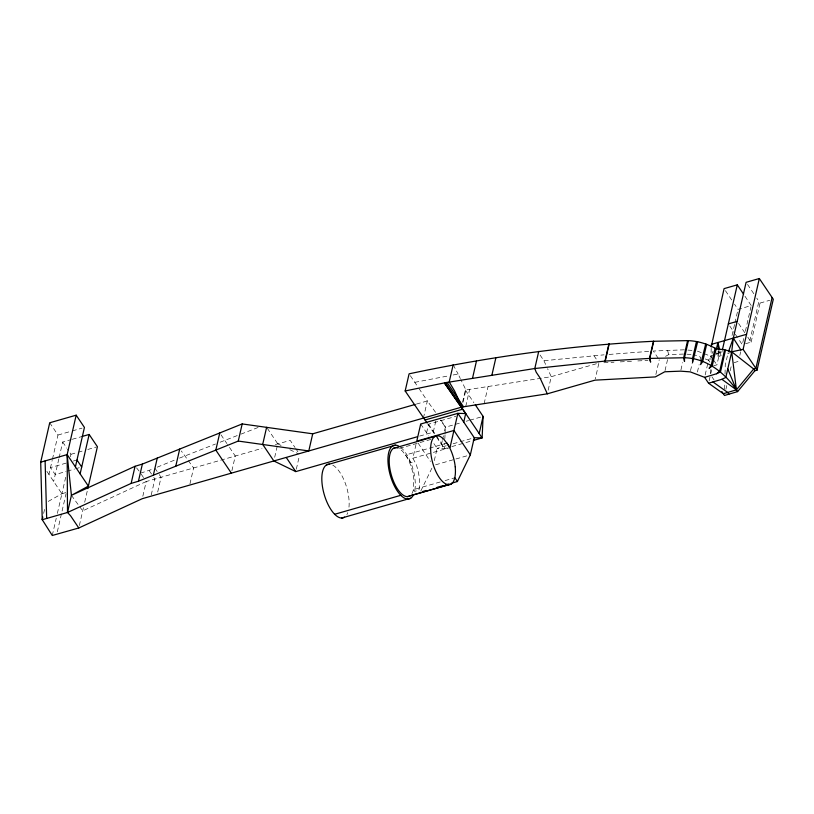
<?xml version="1.0" encoding="UTF-8"?>
<svg xmlns="http://www.w3.org/2000/svg" width="814" height="814" viewBox="0 0 814 814"><rect width="100%" height="100%" fill="white"/><g stroke="black" fill="none" stroke-linecap="round" stroke-linejoin="round"><path stroke-width="0.61" stroke-dasharray="4.07 3.05" d="M710.561 373.463L710.653 369.668M710.907 359.564L711.192 348.199M724.653 389.153L724.775 384.096M725.03 373.992L725.254 365.15L728.092 352.757M447.242 447.914L444.393 448.728L444.617 443.671M444.851 438.604L445.024 434.808M445.075 433.547L445.37 427.218L440.588 420.116M57.367 513.39L61.905 493.752L48.952 474.44L52.177 460.348M52.462 459.147L57.977 435.032L49.725 422.771M58.832 458.913L53.643 481.491M59.107 457.712L62.698 442.033L71.113 439.621M48.25 501.414L61.905 493.752L66.148 475.254M70.391 456.766L70.95 454.293L67.511 449.186M57.316 531.837L66.056 493.671M79.355 525.539L83.567 507.142M84.697 502.197L87.81 488.593M142.826 496.245L146.194 481.552L261.986 448.361M151.241 494.973L154.884 479.059L153.48 476.963M157.702 491.982L161.07 477.289L158.323 473.209M189.957 483.872L193.6 467.958L181.308 450.966M231.909 470.706L235.277 456.013L227.574 444.576M274.684 457.295L277.767 443.834L266.626 427.269M296.337 469.149L299.42 455.687M430.83 439.438L399.125 448.534L402.36 451.048L405.535 455.006A25.305 10.704 74 0 1 413.787 478.744L413.41 489.662L414.591 491.391L418.884 490.16A27.839 11.772 74 0 0 416.137 464.204L412.851 458.251L416.219 443.579M423.422 418.081L427.35 400.946L418.294 387.495M426.597 432.763L428.561 424.196L455.779 416.392M435.775 421.164L433.252 432.183L418.65 436.365M434.3 460.612L437.098 448.382L432.895 442.134M441.442 444.352L442.287 440.679M442.562 439.458L443.406 435.785M444.525 430.891L445.37 427.218L461.355 422.629M462.556 402.289L465.354 390.048L551.251 376.689L598.911 363.024L595.268 378.927M463.085 402.136L465.883 389.896L460.897 379.7M465.75 406.451L469.668 389.316M484.137 403.602L488.064 386.467M548.168 390.15L551.251 376.689L547.588 368.711M655.881 374.471L659.238 359.788M665.048 370.553L668.131 357.092M680.921 369.922L682.6 362.586M690.526 370.655L692.215 363.309M697.445 371.957L699.124 364.611M700.254 359.717L700.813 357.275L694.169 354.741M705.178 374.898L707.987 362.657M709.136 380.799L709.971 377.157M710.805 373.494L711.66 369.79M713.603 365.771L716.91 364.825L718.854 356.329L718.508 351.302M709.869 362.169L708.546 360.215L710.805 356.227L713.786 354.578L718.854 356.329L721.051 355.687L722.12 351.048M732.061 335.399L734.615 324.247M734.9 323.005L737.738 310.612M725.915 389.285L726.77 385.571M730.189 370.726L731.613 364.54M739.845 355.392L740.669 351.811M743.701 338.543L742.307 344.648L738.115 338.431M745.38 331.217L750.976 306.797M745.614 343.701L751.129 342.124L749.938 340.364L758.892 301.302L756.755 298.138M751.129 342.124L760.073 303.062L758.892 301.302M52.269 535.48L56.237 518.294M43.641 513.38L44.76 508.587M705.229 358.954L708.546 360.215L712.769 359.005L710.805 356.227L713.033 351.251M420.777 491.076L432.641 466.615M665.547 356.359L668.691 354.639L684.564 354.019M727.767 353.663L730.718 352.269M146.194 481.552L82.713 510.846L79.894 506.969M140.547 473.178L152.635 469.139M157.234 467.155L174.807 460.002M179.497 458.099L215.496 444.017M220.136 442.216L239.845 434.564M241.005 434.116L260.724 426.465M716.157 354.202L721.519 352.177L717.877 351.78M715.994 353.897L721.519 352.177M61.905 493.752L66.331 492.439M734.096 362.657L738.481 361.355M447.008 443.101L405.535 455.006L410.704 462.678L414.998 461.446M57.977 435.032L71.205 431.237M72.405 430.891L82.031 428.133M72.314 439.275L80.728 436.864M70.95 454.293L76.964 452.574M78.164 452.228L82.977 450.854M87.79 449.47L96.205 447.059M66.158 463.105L50.529 467.582L55.24 474.593L66.066 471.489M73.372 461.039L75.773 460.348M67.267 471.143L74.481 469.078M75.682 468.732L79.284 467.694M760.073 303.062L769.698 300.305M275.346 444.525L290.262 440.445L294.983 447.456M416.371 404.09L427.35 400.946L436.019 412.963M466.188 421.245L468.599 420.553M469.81 420.207L480.677 417.094M446.245 445.757L437.098 448.382L444.963 448.565L436.07 435.368M453.164 443.772L459.025 442.094M460.195 441.758L471.917 438.4M451.821 446.601L458.679 444.637M459.147 444.505L472.171 440.761M412.851 458.251L450.01 447.598M435.582 464.814L454.761 459.31M455.952 458.974L470.339 454.843M440.232 481.969L413.41 489.662A25.305 10.704 74 0 1 411.986 493.498M445.105 480.575L454.863 477.777M414.814 382.326L448.219 375.926M453.174 374.979L458.119 374.033L460.337 378.561M540.109 355.067L543.925 360.734L604.039 354.833M609.096 354.436L649.552 351.322M603.937 362.749L613.99 362.21M620.278 361.874L632.844 361.202M637.871 360.928L647.924 360.388M684.32 349.806L653.347 351.027L658.587 358.811M687.922 350.081L692.714 350.447M686.965 354.202L691.768 354.558M697.415 351.139L701.841 352.818M704.069 353.673L710.805 356.227M277.767 443.834L281.064 445.431M289.835 449.674L298.596 453.927M136.579 467.908L139.326 471.357M71.418 495.339L79.182 506.003M713.461 359.971L716.91 364.825M747.527 284.422L753.917 293.915M744.973 296.245L751.251 305.586L738.023 309.371L734.533 304.192M725.457 290.71L731.745 300.04M738.583 323.494L744.973 332.987M747.812 337.2L749.938 340.364M729.741 325.987L734.625 333.241M735.327 334.279L737.413 337.393M716.869 352.706L720.37 357.885M711.945 376.831L714.071 379.996M593.925 355.606L598.29 362.098M465.354 390.048L473.87 402.696M440.883 420.034L445.655 427.136M410.368 375.722L417.602 386.467M428.561 424.196L435.388 434.35M427.777 424.053L435.978 436.243M436.66 437.25L444.393 448.728M420.696 424.013L428.693 435.887M418.142 443.162L430.443 461.436M295.655 448.453L298.351 452.462M221.001 434.818L226.872 443.538M154.884 468.111L157.631 472.191M149.247 470.685L152.778 475.915M141.26 474.226L144.78 479.456M62.698 442.033L66.829 448.168M46.886 471.377L48.952 474.44M453.164 364.794L458.119 374.033M543.925 360.734L547.059 367.572M667.592 350.468L668.691 354.639M719.912 350.895L721.051 355.687M332.743 465.13A27.839 11.772 74 0 1 348.84 508.282M347.782 512.647A27.839 11.772 74 0 1 346.896 514.58M400.641 447.344A27.839 11.772 74 0 1 409.147 458.913L411.843 465.435A27.839 11.772 74 0 1 414.591 491.391"/><path stroke-width="1.22" d="M711.222 346.937L724.063 288.634L737.291 284.839L743.569 294.169M475.295 404.802L483.099 416.402L482.122 437.912L473.361 440.425M451.404 483.251L457.397 481.532L470.339 454.843L453.937 430.474L416.778 441.127L420.696 424.013L457.855 413.359L474.257 437.718L482.122 437.912L465.71 413.543L457.855 413.359L450.01 447.598L443.813 439.153L440.578 436.64A25.305 10.704 74 0 0 432.783 463.176A25.305 10.704 74 0 0 453.449 481.593C455.657 477.004 455.616 471.825 455.25 466.86M708.577 383.221L721.896 379.293L725.823 377.442L731.694 351.811L733.333 338.085L746.102 282.316L759.33 278.52L773.3 299.267L757.071 370.116L754.873 370.757L737.596 391.605L724.491 395.472L723.31 393.711L708.577 383.221L704.619 377.35L690.252 371.876L680.636 371.153L664.773 371.774L655.311 376.923L594.983 380.158L547.323 393.823L461.955 407.041L142.267 498.687L78.795 527.981L52.269 535.48L42.247 519.719L40.7 462.179L49.725 422.771L76.18 415.181L84.432 427.442L75.407 466.86M78.795 527.981L70.533 515.72L67.501 512.474L67.155 454.599L76.18 415.181M42.247 519.719L67.501 512.474L71.418 495.339L67.155 454.599L40.7 462.179M80.128 473.86L89.153 434.452L81.939 436.518M87.81 488.593L97.405 446.713L89.153 434.452M67.501 512.474L131.135 483.414L135.063 466.28L142.369 464.082L242.185 423.931L312.718 433.811L415.15 404.446M131.135 483.414L138.441 481.216L142.369 464.082M153.337 475.223L157.265 458.089M175.773 466.208L179.691 449.074M219.749 432.956L215.822 450.091L231.349 473.148M138.441 481.216L238.258 441.066L242.185 423.931M266.626 427.269L262.698 444.403L273.85 460.968L295.777 471.601L417.429 436.721M312.718 433.811L308.791 450.946L238.258 441.066M427.085 423.036L405.168 390.964L409.096 373.829C489.54 356.786 571.286 345.289 653.449 341.28L687.596 340.628C697.618 340.863 707.468 343.864 716.137 348.809L724.623 349.735L731.694 351.811L743.101 349.379L759.33 278.52M453.164 364.794L449.216 381.929L454.639 391.086L461.955 407.041L445.553 382.672L405.168 390.964M472.507 378.286L476.444 361.141M463.756 422.11L465.71 413.543L444.505 383.058L465.71 413.543M470.339 454.843L474.257 437.718M491.87 375.244L495.797 358.109M479.171 433.536L483.099 416.402M538.726 351.383L534.798 368.518L536.192 372.202L539.997 377.869L547.323 393.823M604.965 361.09L608.892 343.956M445.553 382.672L534.798 368.518L605.25 361.06L609.177 343.925M653.449 341.28L649.521 358.414L650.63 362.128L649.786 358.404L653.703 341.269M687.596 340.628L683.668 357.763L684.513 361.487L684.482 357.794L688.41 340.659M696.469 341.493L692.541 358.628L692.572 362.322L697.649 341.717M705.697 343.996L700.62 364.591L702.716 361.467L706.644 344.332M715.13 348.138L711.202 365.272L709.106 368.386L712.219 365.944L716.137 348.809M716.279 349.582L717.907 342.511L719.617 349.694M722.384 349.888L737.291 284.839M724.623 349.735L719.688 371.296L716.585 373.738L704.619 377.35M725.447 350.325L720.512 371.886L716.585 373.738M772.11 297.507L755.891 368.366L757.071 370.116M42.236 519.383L42.796 516.982M728.561 351.434L733.333 338.085L740.903 350.01M721.886 391.605L723.31 393.711L736.416 389.845L753.683 368.996L755.891 368.366L743.101 349.379M135.063 466.28L71.418 495.339L88.38 486.121L67.155 454.599M456.868 399.471L458.292 399.064M728.347 323.911L737.158 321.377M425.04 419.983L462.199 409.33M711.294 344.403L746.56 334.3M326.414 464.977L395.502 445.177M393.366 448.392L437.515 435.734M334.676 514.275L400.803 495.319M422.639 491.503L426.231 490.476M437.026 487.383L443.019 485.663M445.411 484.971L449.013 483.943M407.183 496.632L448.646 484.747M451.332 483.974L409.869 495.868A25.305 10.704 74 0 1 390.761 472.924A25.305 10.704 74 0 1 398.066 448.046M341.605 518.04L410.694 498.239M605.25 361.06L649.521 358.414L683.668 357.763C706.501 357.743 725.579 373.311 737.596 391.605M712.983 381.959L727.716 392.45L728.906 394.21M721.896 379.293L736.416 389.845L731.694 351.811L753.683 368.996L754.873 370.757M454.863 477.777L457.397 481.532M447.049 382.366L463.502 406.797M286.335 457.58L295.777 471.601M76.974 460.002L81.695 467.012M447.008 443.101L449.918 448.239A25.305 10.704 74 0 1 455.25 466.839M727.777 368.946L736.416 389.845M717.907 342.511L718.426 350.051M45.106 460.917L46.673 518.416M344.566 517.195A27.839 11.772 74 0 1 324.165 494.312A27.839 11.772 74 0 1 329.365 464.133M413.034 495.614A27.839 11.772 74 0 1 390.293 475.356A27.839 11.772 74 0 1 398.87 446.174"/></g></svg>
